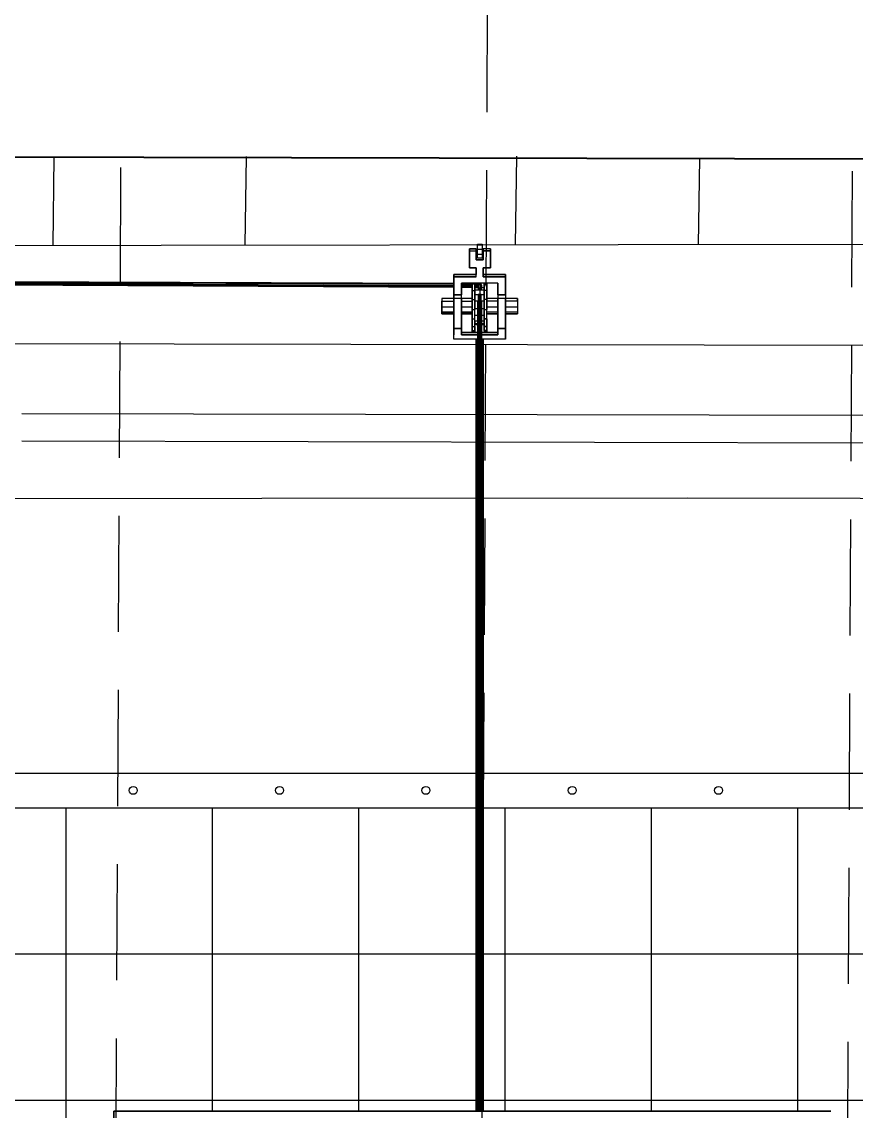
# Model space of a CAD drawing. Header units: millimetres. Extents: x -4997 to -4876, y -8737 to -8661.
# Drawn here: x -4930.66 to -4926.1, y -8698.34 to -8692.38 of the extents above; entities that cross this region are included whole.
import ezdxf

# ---------------------------------------------------------------- set-up
doc = ezdxf.new("R2010")
doc.units = ezdxf.units.MM
doc.header["$LTSCALE"] = 0.1
doc.linetypes.add('HIDDEN', pattern=[9.525, 6.35, -3.175])
for name, color, linetype in [('cobertura nova', 4, 'Continuous'), ('hachuras piso', 251, 'Continuous'), ('imagem', 7, 'Continuous'), ('layout cobertura', 251, 'Continuous'), ('visto', 9, 'Continuous')]:
    doc.layers.add(name, color=color, linetype=linetype)
doc.layers.add('coberturas', color=7, linetype='Continuous', lineweight=40)
picture_1 = doc.add_image_def('image1.jpg', size_in_pixel=(1920, 1080))

msp = doc.modelspace()

# ---------------------------------------------------------------- linework, layer by layer
at = {"layer": 'cobertura nova'}
for p, q in [((-4928.1669, -8693.5982), (-4928.1426, -8693.5982)), ((-4928.1669, -8693.6016), (-4928.1669, -8693.5982)), ((-4928.1426, -8693.5982), (-4928.1426, -8693.6016)), ((-4928.2108, -8693.6347), (-4928.2108, -8693.623)), ((-4928.2108, -8693.623), (-4928.1755, -8693.623)), ((-4928.1755, -8693.623), (-4928.2108, -8693.623)), ((-4928.2108, -8693.6712), (-4928.2108, -8693.623)), ((-4928.2108, -8693.623), (-4928.2108, -8693.6347)), ((-4928.2108, -8693.6829), (-4928.2108, -8693.6347)), ((-4928.2108, -8693.6347), (-4928.1755, -8693.6347)), ((-4928.2108, -8693.6347), (-4928.2108, -8693.6829)), ((-4928.1755, -8693.6347), (-4928.1755, -8693.623)), ((-4928.1755, -8693.6347), (-4928.1755, -8693.6829)), ((-4928.1755, -8693.6347), (-4928.1755, -8693.6712)), ((-4928.1755, -8693.6829), (-4928.1755, -8693.6347)), ((-4928.1669, -8693.6253), (-4928.1669, -8693.6016)), ((-4928.1669, -8693.6016), (-4928.1426, -8693.6016)), ((-4928.1669, -8693.6555), (-4928.1669, -8693.6253)), ((-4928.1669, -8693.6253), (-4928.1426, -8693.6253)), ((-4928.1669, -8693.6745), (-4928.1669, -8693.6555)), ((-4928.1426, -8693.6555), (-4928.1669, -8693.6555)), ((-4928.1426, -8693.6016), (-4928.1426, -8693.6253)), ((-4928.1426, -8693.6253), (-4928.1426, -8693.6555)), ((-4928.1426, -8693.6555), (-4928.1426, -8693.6745)), ((-4928.1359, -8693.6712), (-4928.1359, -8693.623)), ((-4928.1359, -8693.623), (-4928.1359, -8693.6347)), ((-4928.0967, -8693.623), (-4928.1359, -8693.623)), ((-4928.1359, -8693.6347), (-4928.1359, -8693.623)), ((-4928.1359, -8693.6829), (-4928.1359, -8693.6347)), ((-4928.1359, -8693.6347), (-4928.0967, -8693.6347)), ((-4928.1359, -8693.6347), (-4928.1359, -8693.6829)), ((-4928.0967, -8693.6347), (-4928.1359, -8693.6347)), ((-4928.0967, -8693.623), (-4928.0967, -8693.6347)), ((-4928.0967, -8693.6347), (-4928.0967, -8693.623)), ((-4928.0967, -8693.6347), (-4928.0967, -8693.6829)), ((-4928.0967, -8693.6829), (-4928.0967, -8693.6347)), ((-4928.2108, -8693.6712), (-4928.2108, -8693.6829)), ((-4928.2108, -8693.6829), (-4928.2108, -8693.6712)), ((-4928.2108, -8693.7284), (-4928.2108, -8693.6829)), ((-4928.2108, -8693.6829), (-4928.2108, -8693.7284)), ((-4928.1755, -8693.6712), (-4928.1669, -8693.6712)), ((-4928.1755, -8693.6712), (-4928.1755, -8693.6829)), ((-4928.1669, -8693.6712), (-4928.1755, -8693.6712)), ((-4928.1755, -8693.6829), (-4928.1755, -8693.6829)), ((-4928.1755, -8693.6829), (-4928.1359, -8693.6829)), ((-4928.1359, -8693.6829), (-4928.1755, -8693.6829)), ((-4928.1426, -8693.6745), (-4928.1669, -8693.6745)), ((-4928.1426, -8693.6712), (-4928.1359, -8693.6712)), ((-4928.1359, -8693.6712), (-4928.1426, -8693.6712)), ((-4928.1359, -8693.6712), (-4928.1359, -8693.6829)), ((-4928.0967, -8693.6829), (-4928.0967, -8693.7284)), ((-4928.0967, -8693.7167), (-4928.0967, -8693.6829)), ((-4928.0967, -8693.6829), (-4928.0967, -8693.7167)), ((-4928.0967, -8693.7284), (-4928.0967, -8693.6829)), ((-4928.2971, -8693.7642), (-4928.2971, -8693.776)), ((-4928.2971, -8693.776), (-4928.2971, -8693.7642)), ((-4928.2971, -8693.7642), (-4928.2553, -8693.7642)), ((-4928.2553, -8693.7644), (-4928.2971, -8693.7644)), ((-4928.2971, -8693.7761), (-4928.2971, -8693.776)), ((-4928.2971, -8693.776), (-4928.2971, -8693.8115)), ((-4928.2971, -8693.776), (-4928.2971, -8693.7761)), ((-4928.2553, -8693.776), (-4928.2971, -8693.776)), ((-4928.2971, -8693.8116), (-4928.2971, -8693.7761)), ((-4928.2971, -8693.7761), (-4928.2553, -8693.7761)), ((-4928.2553, -8693.7642), (-4928.1755, -8693.7642)), ((-4928.1755, -8693.7644), (-4928.2553, -8693.7644)), ((-4928.1755, -8693.776), (-4928.2553, -8693.776)), ((-4928.2553, -8693.7761), (-4928.1755, -8693.7761)), ((-4928.1755, -8693.7284), (-4928.2108, -8693.7284)), ((-4928.2108, -8693.7284), (-4928.1755, -8693.7284)), ((-4928.2108, -8693.7284), (-4928.2108, -8693.7284)), ((-4928.1755, -8693.7761), (-4928.1755, -8693.7284)), ((-4928.1755, -8693.7284), (-4928.1755, -8693.7644)), ((-4928.0967, -8693.7284), (-4928.1359, -8693.7284)), ((-4928.1359, -8693.7284), (-4928.1359, -8693.7761)), ((-4928.1359, -8693.7644), (-4928.1359, -8693.7284)), ((-4928.1359, -8693.776), (-4928.1359, -8693.7284)), ((-4928.1359, -8693.7284), (-4928.0967, -8693.7284)), ((-4928.1359, -8693.7642), (-4928.0562, -8693.7642)), ((-4928.0562, -8693.7644), (-4928.1359, -8693.7644)), ((-4928.0562, -8693.776), (-4928.1359, -8693.776)), ((-4928.1359, -8693.7761), (-4928.0562, -8693.7761)), ((-4928.0967, -8693.7284), (-4928.0967, -8693.7284)), ((-4928.0967, -8693.7284), (-4928.0967, -8693.7284)), ((-4928.0562, -8693.7642), (-4928.0143, -8693.7642)), ((-4928.0143, -8693.7644), (-4928.0562, -8693.7644)), ((-4928.0143, -8693.776), (-4928.0562, -8693.776)), ((-4928.0562, -8693.7761), (-4928.0143, -8693.7761)), ((-4928.0143, -8693.776), (-4928.0143, -8693.7642)), ((-4928.0143, -8693.7642), (-4928.0143, -8693.776)), ((-4928.0143, -8693.7999), (-4928.0143, -8693.776)), ((-4928.0143, -8693.8115), (-4928.0143, -8693.776)), ((-4928.0143, -8693.776), (-4928.0143, -8693.7761)), ((-4928.0143, -8693.7761), (-4928.0143, -8693.8116)), ((-4932.0077, -8693.7954), (-4928.2971, -8693.8138)), ((-4928.2971, -8693.8139), (-4932.0077, -8693.7982)), ((-4932.0077, -8693.7984), (-4928.2971, -8693.8166)), ((-4928.2971, -8693.8169), (-4932.0077, -8693.805)), ((-4932.0077, -8693.8055), (-4928.2971, -8693.8235)), ((-4932.0077, -8693.8121), (-4928.2971, -8693.8238)), ((-4932.0077, -8693.8125), (-4928.2971, -8693.8304)), ((-4932.0077, -8693.8152), (-4928.2971, -8693.8305)), ((-4932.0077, -8693.8154), (-4928.2971, -8693.8332)), ((-4928.2971, -8693.8116), (-4928.2971, -8693.7997)), ((-4928.2971, -8693.8115), (-4928.2971, -8693.875)), ((-4928.2971, -8693.8751), (-4928.2971, -8693.8116)), ((-4928.2971, -8693.8116), (-4928.2971, -8693.8633)), ((-4928.2553, -8693.875), (-4928.2553, -8693.8115)), ((-4928.1755, -8693.8116), (-4928.2553, -8693.8116)), ((-4928.2553, -8693.8116), (-4928.2553, -8693.8751)), ((-4928.2553, -8693.8633), (-4928.2553, -8693.8116)), ((-4928.1959, -8693.8143), (-4928.2553, -8693.814)), ((-4928.2553, -8693.814), (-4928.1959, -8693.8143)), ((-4928.2553, -8693.8168), (-4928.1959, -8693.8171)), ((-4928.1959, -8693.8172), (-4928.2553, -8693.817)), ((-4928.2553, -8693.8237), (-4928.1959, -8693.824)), ((-4928.2553, -8693.8239), (-4928.1959, -8693.8241)), ((-4928.2553, -8693.8306), (-4928.1959, -8693.8309)), ((-4928.2553, -8693.8307), (-4928.1959, -8693.8309)), ((-4928.2553, -8693.8334), (-4928.1959, -8693.8337)), ((-4928.1959, -8693.8161), (-4928.1959, -8693.8116)), ((-4928.1959, -8693.8143), (-4928.1959, -8693.8116)), ((-4928.1959, -8693.8116), (-4928.1959, -8693.8161)), ((-4928.1815, -8693.8161), (-4928.1959, -8693.8161)), ((-4928.1959, -8693.8508), (-4928.1959, -8693.8161)), ((-4928.1959, -8693.8161), (-4928.1959, -8693.8508)), ((-4928.1815, -8693.8161), (-4928.1815, -8693.8116)), ((-4928.1815, -8693.8116), (-4928.1815, -8693.8161)), ((-4928.1556, -8693.8145), (-4928.1815, -8693.8143)), ((-4928.1815, -8693.8143), (-4928.1556, -8693.8145)), ((-4928.1815, -8693.8508), (-4928.1815, -8693.8161)), ((-4928.1815, -8693.8161), (-4928.1815, -8693.8508)), ((-4928.1636, -8693.8173), (-4928.1815, -8693.8172)), ((-4928.1815, -8693.8172), (-4928.1636, -8693.8173)), ((-4928.1815, -8693.8241), (-4928.1669, -8693.8242)), ((-4928.1815, -8693.8241), (-4928.1669, -8693.8242)), ((-4928.1815, -8693.8309), (-4928.1669, -8693.831)), ((-4928.1815, -8693.831), (-4928.1669, -8693.831)), ((-4928.1815, -8693.8337), (-4928.1669, -8693.8338)), ((-4928.1669, -8693.8362), (-4928.1815, -8693.8362)), ((-4928.1359, -8693.8116), (-4928.1755, -8693.8116)), ((-4928.1636, -8693.8173), (-4928.1669, -8693.8242)), ((-4928.1669, -8693.8242), (-4928.1669, -8693.8362)), ((-4928.1556, -8693.8145), (-4928.1636, -8693.8173)), ((-4928.1588, -8693.8497), (-4928.1636, -8693.8173)), ((-4928.1636, -8693.8173), (-4928.1636, -8693.8497)), ((-4928.1509, -8693.8497), (-4928.1556, -8693.8145)), ((-4928.1556, -8693.8145), (-4928.1556, -8693.8709)), ((-4928.1477, -8693.8173), (-4928.1556, -8693.8145)), ((-4928.1477, -8693.8497), (-4928.1477, -8693.8173)), ((-4928.146, -8693.8497), (-4928.1477, -8693.8173)), ((-4928.1444, -8693.8242), (-4928.1477, -8693.8173)), ((-4928.1444, -8693.8362), (-4928.1444, -8693.8242)), ((-4928.1304, -8693.8362), (-4928.1444, -8693.8362)), ((-4928.0562, -8693.8116), (-4928.1359, -8693.8116)), ((-4928.1304, -8693.8161), (-4928.1304, -8693.8116)), ((-4928.1304, -8693.8257), (-4928.1304, -8693.8116)), ((-4928.1304, -8693.8116), (-4928.1304, -8693.8161)), ((-4928.1159, -8693.8161), (-4928.1304, -8693.8161)), ((-4928.1304, -8693.8161), (-4928.1159, -8693.8161)), ((-4928.1304, -8693.8508), (-4928.1304, -8693.8161)), ((-4928.1304, -8693.8161), (-4928.1304, -8693.8508)), ((-4928.1304, -8693.8362), (-4928.1304, -8693.8257)), ((-4928.1159, -8693.8116), (-4928.1159, -8693.8161)), ((-4928.1159, -8693.8257), (-4928.1159, -8693.8116)), ((-4928.1159, -8693.8161), (-4928.1159, -8693.8116)), ((-4928.1159, -8693.8161), (-4928.1159, -8693.8161)), ((-4928.1159, -8693.8161), (-4928.1159, -8693.8508)), ((-4928.1159, -8693.8508), (-4928.1159, -8693.8161)), ((-4928.0562, -8693.8115), (-4928.0562, -8693.875)), ((-4928.0562, -8693.8751), (-4928.0562, -8693.8116)), ((-4928.0562, -8693.8116), (-4928.0562, -8693.8633)), ((-4928.0562, -8693.8632), (-4928.0562, -8693.8116)), ((-4928.0143, -8693.8633), (-4928.0143, -8693.7999)), ((-4928.0143, -8693.875), (-4928.0143, -8693.8115)), ((-4928.0143, -8693.8116), (-4928.0143, -8693.8751)), ((-4928.0143, -8693.8116), (-4928.0143, -8693.8632)), ((-4928.3626, -8693.8944), (-4928.3626, -8693.9106)), ((-4928.2971, -8693.8944), (-4928.3626, -8693.8944)), ((-4928.2971, -8693.893), (-4928.2971, -8693.875)), ((-4928.2971, -8693.875), (-4928.2553, -8693.875)), ((-4928.2971, -8693.8751), (-4928.2971, -8693.893)), ((-4928.2553, -8693.8751), (-4928.2971, -8693.8751)), ((-4928.2971, -8693.893), (-4928.2971, -8694.0149)), ((-4928.2971, -8693.893), (-4928.2553, -8693.893)), ((-4928.2971, -8694.0149), (-4928.2971, -8693.893)), ((-4928.2553, -8693.8944), (-4928.2553, -8693.8464)), ((-4928.2553, -8693.8464), (-4928.2553, -8693.8464)), ((-4928.2553, -8693.8464), (-4928.2553, -8693.8589)), ((-4928.2553, -8693.893), (-4928.2553, -8693.8751)), ((-4928.2553, -8693.893), (-4928.2553, -8693.8944)), ((-4928.2553, -8694.0149), (-4928.2553, -8693.893)), ((-4928.2553, -8693.893), (-4928.2553, -8694.0149)), ((-4928.1959, -8693.8944), (-4928.2553, -8693.8944)), ((-4928.1959, -8693.8508), (-4928.1815, -8693.8508)), ((-4928.1959, -8693.9002), (-4928.1959, -8693.8508)), ((-4928.1959, -8693.8508), (-4928.1959, -8693.9002)), ((-4928.1959, -8693.8677), (-4928.1959, -8693.9106)), ((-4928.1959, -8693.8944), (-4928.1959, -8693.9106)), ((-4928.1304, -8693.8497), (-4928.1815, -8693.8497)), ((-4928.1815, -8693.9002), (-4928.1815, -8693.8508)), ((-4928.1815, -8693.8508), (-4928.1815, -8693.9002)), ((-4928.1556, -8693.8747), (-4928.1815, -8693.8747)), ((-4928.1556, -8693.8709), (-4928.1636, -8693.8735)), ((-4928.1636, -8693.8747), (-4928.1565, -8698.3393)), ((-4928.1636, -8693.8747), (-4928.1636, -8698.3393)), ((-4928.1556, -8693.8709), (-4928.1486, -8698.3393)), ((-4928.1477, -8693.8735), (-4928.1556, -8693.8709)), ((-4928.1556, -8698.3393), (-4928.1556, -8693.8709)), ((-4928.1304, -8693.8747), (-4928.1556, -8693.8747)), ((-4928.1477, -8698.3393), (-4928.1477, -8693.8747)), ((-4928.1447, -8698.3393), (-4928.1477, -8693.8747)), ((-4928.1159, -8693.8508), (-4928.1304, -8693.8508)), ((-4928.1304, -8693.9002), (-4928.1304, -8693.8508)), ((-4928.1304, -8693.8508), (-4928.1304, -8693.9002)), ((-4928.1304, -8693.8747), (-4928.1304, -8693.9104)), ((-4928.1304, -8693.8869), (-4928.1304, -8693.8869)), ((-4928.1304, -8693.9239), (-4928.1304, -8693.8869)), ((-4928.1159, -8693.8508), (-4928.1159, -8693.9002)), ((-4928.1159, -8693.9002), (-4928.1159, -8693.8508)), ((-4928.0562, -8693.8944), (-4928.1159, -8693.8944)), ((-4928.0562, -8693.8464), (-4928.0562, -8693.8632)), ((-4928.0562, -8693.8464), (-4928.0562, -8693.8464)), ((-4928.0562, -8693.875), (-4928.0562, -8693.8632)), ((-4928.0562, -8693.875), (-4928.0562, -8693.893)), ((-4928.0562, -8693.875), (-4928.0143, -8693.875)), ((-4928.0143, -8693.8751), (-4928.0562, -8693.8751)), ((-4928.0562, -8693.8751), (-4928.0562, -8693.8944)), ((-4928.0562, -8694.0149), (-4928.0562, -8693.893)), ((-4928.0562, -8693.893), (-4928.0143, -8693.893)), ((-4928.0562, -8693.893), (-4928.0562, -8694.0149)), ((-4928.0143, -8693.8751), (-4928.0143, -8693.893)), ((-4928.0143, -8693.893), (-4928.0143, -8694.0149)), ((-4928.0143, -8693.893), (-4928.0143, -8693.8944)), ((-4928.0143, -8694.0149), (-4928.0143, -8693.893)), ((-4927.9489, -8693.8944), (-4928.0143, -8693.8944)), ((-4927.9489, -8693.8944), (-4927.9489, -8693.9106)), ((-4927.9489, -8693.9106), (-4927.9489, -8693.8944)), ((-4928.3626, -8693.9029), (-4928.3626, -8693.9313)), ((-4928.3626, -8693.9106), (-4928.3626, -8693.9421)), ((-4928.3626, -8693.9106), (-4928.2971, -8693.9106)), ((-4928.3626, -8693.9421), (-4928.3626, -8693.9106)), ((-4928.3626, -8693.9313), (-4928.3626, -8693.9313)), ((-4928.3626, -8693.9313), (-4928.3626, -8693.9421)), ((-4928.3626, -8693.9421), (-4928.3626, -8693.9705)), ((-4928.2971, -8693.9421), (-4928.3626, -8693.9421)), ((-4928.3626, -8693.9705), (-4928.3626, -8693.9421)), ((-4928.2553, -8693.9106), (-4928.1959, -8693.9106)), ((-4928.1959, -8693.9421), (-4928.2553, -8693.9421)), ((-4928.1959, -8693.9002), (-4928.1815, -8693.9002)), ((-4928.1959, -8693.9545), (-4928.1959, -8693.9002)), ((-4928.1959, -8693.9002), (-4928.1959, -8693.9545)), ((-4928.1959, -8693.9106), (-4928.1959, -8693.9421)), ((-4928.1959, -8693.919), (-4928.1959, -8693.919)), ((-4928.1959, -8693.9421), (-4928.1959, -8693.9545)), ((-4928.1959, -8693.9545), (-4928.1815, -8693.9545)), ((-4928.1959, -8694.0057), (-4928.1959, -8693.9545)), ((-4928.1959, -8693.9545), (-4928.1959, -8694.0057)), ((-4928.1815, -8693.9545), (-4928.1815, -8693.9002)), ((-4928.1815, -8693.9002), (-4928.1815, -8693.9545)), ((-4928.1636, -8693.9104), (-4928.1815, -8693.9104)), ((-4928.1815, -8693.9495), (-4928.1815, -8693.9104)), ((-4928.1815, -8693.919), (-4928.1815, -8693.919)), ((-4928.1815, -8693.9495), (-4928.1669, -8693.9495)), ((-4928.1815, -8694.0057), (-4928.1815, -8693.9545)), ((-4928.1669, -8693.9104), (-4928.1669, -8698.3393)), ((-4928.1668, -8693.9104), (-4928.1639, -8698.3393)), ((-4928.1304, -8693.9104), (-4928.1476, -8693.9104)), ((-4928.1444, -8698.3393), (-4928.1444, -8693.9104)), ((-4928.1444, -8693.9495), (-4928.1304, -8693.9495)), ((-4928.1159, -8693.9002), (-4928.1304, -8693.9002)), ((-4928.1304, -8693.9545), (-4928.1304, -8693.9002)), ((-4928.1304, -8693.9002), (-4928.1304, -8693.9545)), ((-4928.1304, -8693.9104), (-4928.1304, -8693.9495)), ((-4928.1304, -8693.919), (-4928.1304, -8693.919)), ((-4928.1304, -8693.9545), (-4928.1159, -8693.9545)), ((-4928.1304, -8694.0057), (-4928.1304, -8693.9545)), ((-4928.1304, -8693.9545), (-4928.1304, -8694.0057)), ((-4928.1159, -8693.9002), (-4928.1159, -8693.9545)), ((-4928.1159, -8693.9545), (-4928.1159, -8693.9002)), ((-4928.0562, -8693.9106), (-4928.1159, -8693.9106)), ((-4928.0562, -8693.9421), (-4928.1159, -8693.9421)), ((-4928.1159, -8694.0057), (-4928.1159, -8693.9545)), ((-4928.1159, -8693.9545), (-4928.1159, -8693.9545)), ((-4927.9489, -8693.9106), (-4928.0143, -8693.9106)), ((-4927.9489, -8693.9421), (-4928.0143, -8693.9421)), ((-4927.9489, -8693.9106), (-4927.9489, -8693.9421)), ((-4927.9489, -8693.9421), (-4927.9489, -8693.9705)), ((-4928.3626, -8693.9705), (-4928.3626, -8693.9791)), ((-4928.2971, -8693.9705), (-4928.3626, -8693.9705)), ((-4928.3626, -8693.9705), (-4928.2971, -8693.9705)), ((-4928.3626, -8693.9791), (-4928.3626, -8693.9705)), ((-4928.3626, -8693.9791), (-4928.3626, -8693.9791)), ((-4928.3626, -8693.9791), (-4928.2971, -8693.9791)), ((-4928.2971, -8693.9791), (-4928.3626, -8693.9791)), ((-4928.2971, -8694.0122), (-4928.2971, -8694.0128)), ((-4928.2971, -8694.0128), (-4928.2971, -8694.0149)), ((-4928.2971, -8694.0149), (-4928.2971, -8694.0593)), ((-4928.2971, -8694.0593), (-4928.2971, -8694.0149)), ((-4928.1959, -8693.9705), (-4928.2553, -8693.9705)), ((-4928.2553, -8693.9705), (-4928.1959, -8693.9705)), ((-4928.2553, -8693.9791), (-4928.1959, -8693.9791)), ((-4928.2553, -8694.0128), (-4928.2553, -8693.9791)), ((-4928.2553, -8693.9791), (-4928.2553, -8694.0128)), ((-4928.1959, -8693.9791), (-4928.2553, -8693.9791)), ((-4928.2553, -8694.0128), (-4928.2553, -8694.0296)), ((-4928.2553, -8694.0593), (-4928.2553, -8694.0149)), ((-4928.2553, -8694.0149), (-4928.2553, -8694.0593)), ((-4928.2553, -8694.0296), (-4928.2553, -8694.0149)), ((-4928.1959, -8693.9705), (-4928.1959, -8693.9791)), ((-4928.1959, -8694.0057), (-4928.1815, -8694.0057)), ((-4928.1959, -8694.0477), (-4928.1959, -8694.0057)), ((-4928.1959, -8694.0057), (-4928.1959, -8694.0477)), ((-4928.1815, -8693.9865), (-4928.1669, -8693.9865)), ((-4928.1815, -8694.0477), (-4928.1815, -8694.0057)), ((-4928.1444, -8693.9865), (-4928.1304, -8693.9865)), ((-4928.1159, -8694.0057), (-4928.1304, -8694.0057)), ((-4928.1304, -8694.0057), (-4928.1304, -8694.0477)), ((-4928.1304, -8694.0057), (-4928.1159, -8694.0057)), ((-4928.1304, -8694.0477), (-4928.1304, -8694.0057)), ((-4928.0562, -8693.9705), (-4928.1159, -8693.9705)), ((-4928.1159, -8693.9791), (-4928.1159, -8693.9705)), ((-4928.0562, -8693.9791), (-4928.1159, -8693.9791)), ((-4928.1159, -8693.9791), (-4928.0562, -8693.9791)), ((-4928.1159, -8694.0057), (-4928.1159, -8694.0226)), ((-4928.1159, -8694.0477), (-4928.1159, -8694.0057)), ((-4928.1159, -8694.0057), (-4928.1159, -8694.0057)), ((-4928.1159, -8694.0226), (-4928.1159, -8694.0057)), ((-4928.1159, -8694.0057), (-4928.1159, -8694.0477)), ((-4928.0562, -8693.9791), (-4928.0562, -8694.0128)), ((-4928.0562, -8694.0593), (-4928.0562, -8694.0149)), ((-4928.0562, -8694.0149), (-4928.0562, -8694.0593)), ((-4927.9489, -8693.9705), (-4928.0143, -8693.9705)), ((-4927.9489, -8693.9791), (-4928.0143, -8693.9791)), ((-4928.0143, -8693.9791), (-4927.9489, -8693.9791)), ((-4928.0143, -8693.9791), (-4928.0143, -8694.0128)), ((-4928.0143, -8694.0128), (-4928.0143, -8694.0296)), ((-4928.0143, -8694.0296), (-4928.0143, -8694.0149)), ((-4928.0143, -8694.0149), (-4928.0143, -8694.0593)), ((-4928.0143, -8694.0593), (-4928.0143, -8694.0149)), ((-4927.9489, -8693.9705), (-4927.9489, -8693.9791)), ((-4928.2971, -8694.0935), (-4928.2971, -8694.0413)), ((-4928.2971, -8694.0593), (-4928.2971, -8694.0935)), ((-4928.2553, -8694.0593), (-4928.2971, -8694.0593)), ((-4928.2971, -8694.0593), (-4928.2553, -8694.0593)), ((-4928.2553, -8694.0296), (-4928.2553, -8694.0817)), ((-4928.2553, -8694.0935), (-4928.2553, -8694.0413)), ((-4928.2553, -8694.0413), (-4928.2553, -8694.0593)), ((-4928.2553, -8694.0593), (-4928.2553, -8694.0935)), ((-4928.1959, -8694.0477), (-4928.1815, -8694.0477)), ((-4928.1959, -8694.0708), (-4928.1959, -8694.0477)), ((-4928.1959, -8694.0477), (-4928.1959, -8694.0708)), ((-4928.1959, -8694.0708), (-4928.1815, -8694.0708)), ((-4928.1959, -8694.0759), (-4928.1959, -8694.0708)), ((-4928.1959, -8694.0708), (-4928.1959, -8694.0759)), ((-4928.1959, -8694.0759), (-4928.1815, -8694.0759)), ((-4928.1815, -8694.0168), (-4928.1669, -8694.0168)), ((-4928.1815, -8694.0335), (-4928.1815, -8694.0168)), ((-4928.1815, -8694.0168), (-4928.1815, -8694.0335)), ((-4928.1669, -8694.0335), (-4928.1815, -8694.0335)), ((-4928.1815, -8694.0335), (-4928.1815, -8694.0372)), ((-4928.1815, -8694.0335), (-4928.1669, -8694.0335)), ((-4928.1815, -8694.0372), (-4928.1815, -8694.0335)), ((-4928.1815, -8694.0372), (-4928.1669, -8694.0372)), ((-4928.1669, -8694.0372), (-4928.1815, -8694.0372)), ((-4928.1815, -8694.0477), (-4928.1815, -8694.0708)), ((-4928.1815, -8694.0708), (-4928.1815, -8694.0477)), ((-4928.1815, -8694.0477), (-4928.1815, -8694.0573)), ((-4928.1815, -8694.0573), (-4928.1815, -8694.0759)), ((-4928.1815, -8694.0708), (-4928.1815, -8694.0759)), ((-4928.1815, -8694.0759), (-4928.1815, -8694.0708)), ((-4928.1444, -8694.0168), (-4928.1304, -8694.0168)), ((-4928.1304, -8694.0335), (-4928.1444, -8694.0335)), ((-4928.1444, -8694.0335), (-4928.1304, -8694.0335)), ((-4928.1444, -8694.0372), (-4928.1304, -8694.0372)), ((-4928.1304, -8694.0372), (-4928.1444, -8694.0372)), ((-4928.1304, -8694.0242), (-4928.1304, -8694.0335)), ((-4928.1304, -8694.0372), (-4928.1304, -8694.0335)), ((-4928.1304, -8694.0335), (-4928.1304, -8694.0372)), ((-4928.1304, -8694.0372), (-4928.1304, -8694.0477)), ((-4928.1304, -8694.0477), (-4928.1304, -8694.0708)), ((-4928.1304, -8694.0477), (-4928.1159, -8694.0477)), ((-4928.1304, -8694.0708), (-4928.1304, -8694.0477)), ((-4928.1159, -8694.0477), (-4928.1304, -8694.0477)), ((-4928.1304, -8694.0708), (-4928.1304, -8694.0759)), ((-4928.1304, -8694.0708), (-4928.1159, -8694.0708)), ((-4928.1159, -8694.0708), (-4928.1304, -8694.0708)), ((-4928.1304, -8694.0759), (-4928.1159, -8694.0759)), ((-4928.1159, -8694.0226), (-4928.1159, -8694.0573)), ((-4928.1159, -8694.0226), (-4928.1159, -8694.0226)), ((-4928.1159, -8694.0573), (-4928.1159, -8694.0226)), ((-4928.1159, -8694.0708), (-4928.1159, -8694.0477)), ((-4928.1159, -8694.0477), (-4928.1159, -8694.0708)), ((-4928.1159, -8694.0573), (-4928.1159, -8694.0759)), ((-4928.1159, -8694.0759), (-4928.1159, -8694.0708)), ((-4928.1159, -8694.0708), (-4928.1159, -8694.0759)), ((-4928.0562, -8694.0935), (-4928.0562, -8694.0593)), ((-4928.0562, -8694.0593), (-4928.0143, -8694.0593)), ((-4928.0143, -8694.0593), (-4928.0562, -8694.0593)), ((-4928.0562, -8694.0593), (-4928.0562, -8694.0935)), ((-4928.0143, -8694.0817), (-4928.0143, -8694.0296)), ((-4928.0143, -8694.0296), (-4928.0143, -8694.0296)), ((-4928.0143, -8694.0296), (-4928.0143, -8694.0817)), ((-4928.0143, -8694.0935), (-4928.0143, -8694.0413)), ((-4928.0143, -8694.0413), (-4928.0143, -8694.0593)), ((-4928.0143, -8694.0593), (-4928.0143, -8694.0935)), ((-4928.2971, -8694.1182), (-4928.2971, -8694.0935)), ((-4928.2553, -8694.1182), (-4928.2971, -8694.1182)), ((-4928.1755, -8694.0817), (-4928.2553, -8694.0817)), ((-4928.2553, -8694.0817), (-4928.2553, -8694.0935)), ((-4928.2553, -8694.0817), (-4928.1755, -8694.0817)), ((-4928.2553, -8694.0935), (-4928.1755, -8694.0935)), ((-4928.1755, -8694.0935), (-4928.2553, -8694.0935)), ((-4928.1755, -8694.1182), (-4928.2553, -8694.1182)), ((-4928.1669, -8694.0817), (-4928.1755, -8694.0817)), ((-4928.1755, -8694.0817), (-4928.1669, -8694.0817)), ((-4928.1755, -8694.0935), (-4928.1669, -8694.0935)), ((-4928.1669, -8694.0935), (-4928.1755, -8694.0935)), ((-4928.1669, -8694.1182), (-4928.1755, -8694.1182)), ((-4928.1755, -8698.3006), (-4928.1755, -8694.1182)), ((-4928.1755, -8698.3006), (-4928.1755, -8694.1182)), ((-4928.1755, -8694.1182), (-4928.1755, -8698.3006)), ((-4928.136, -8694.0817), (-4928.1444, -8694.0817)), ((-4928.1444, -8694.0817), (-4928.136, -8694.0817)), ((-4928.1444, -8694.0935), (-4928.136, -8694.0935)), ((-4928.136, -8694.0935), (-4928.1444, -8694.0935)), ((-4928.136, -8694.1182), (-4928.1444, -8694.1182)), ((-4928.0562, -8694.0817), (-4928.136, -8694.0817)), ((-4928.136, -8694.0817), (-4928.0562, -8694.0817)), ((-4928.136, -8694.0935), (-4928.0562, -8694.0935)), ((-4928.0562, -8694.0935), (-4928.136, -8694.0935)), ((-4928.0562, -8694.1182), (-4928.136, -8694.1182)), ((-4928.136, -8698.3006), (-4928.136, -8694.1182)), ((-4928.136, -8698.3006), (-4928.136, -8694.1182)), ((-4928.136, -8694.1182), (-4928.136, -8698.3006)), ((-4928.0562, -8694.0817), (-4928.0562, -8694.0935)), ((-4928.0143, -8694.1182), (-4928.0562, -8694.1182)), ((-4928.0143, -8694.0817), (-4928.0143, -8694.1175)), ((-4928.0143, -8694.0935), (-4928.0143, -8694.1182)), ((-4928.0143, -8694.1175), (-4928.0143, -8694.0935)), ((-4928.1755, -8698.3006), (-4928.1755, -8698.3006)), ((-4928.1755, -8698.3393), (-4928.1755, -8698.3006)), ((-4928.1755, -8698.3393), (-4928.1755, -8698.3006)), ((-4928.1755, -8698.3006), (-4928.1755, -8698.3393)), ((-4928.136, -8698.3393), (-4928.136, -8698.3006)), ((-4928.136, -8698.3393), (-4928.136, -8698.3006)), ((-4928.136, -8698.3006), (-4928.136, -8698.3393)), ((-4930.1558, -8698.3565), (-4930.1558, -8698.3392)), ((-4930.1558, -8698.3392), (-4930.1558, -8698.4857)), ((-4930.1557, -8698.4857), (-4930.1557, -8698.3392)), ((-4930.1557, -8698.3392), (-4930.0757, -8698.3392)), ((-4930.0757, -8698.3393), (-4930.1557, -8698.3393)), ((-4930.0757, -8698.3392), (-4926.2357, -8698.3393)), ((-4926.2357, -8698.3393), (-4930.0757, -8698.3393))]:
    msp.add_line(p, q, dxfattribs=at)
at = {"layer": 'coberturas'}
msp.add_line((-4934.0004, -8693.1132), (-4922.2992, -8693.1388), dxfattribs=at)
at = {"layer": 'hachuras piso'}
for p, q in [((-4930.4166, -8699.7103), (-4930.4166, -8696.6802)), ((-4929.6166, -8698.3392), (-4929.6166, -8696.6802)), ((-4928.8166, -8698.3392), (-4928.8166, -8696.6802)), ((-4928.0166, -8698.3393), (-4928.0166, -8696.6802)), ((-4927.2166, -8698.3393), (-4927.2166, -8696.6802)), ((-4926.4166, -8698.3393), (-4926.4166, -8696.6802)), ((-4922.2992, -8697.4802), (-4933.6166, -8697.4802)), ((-4922.2992, -8698.2802), (-4933.6166, -8698.2802))]:
    msp.add_line(p, q, dxfattribs=at)
at = {"layer": 'layout cobertura', "linetype": 'HIDDEN'}
for p, q in [((-4928.3312, -8736.6906), (-4928.0049, -8670.4305)), ((-4930.1952, -8709.0532), (-4930.1164, -8693.0534)), ((-4926.1952, -8709.0729), (-4926.1164, -8693.0731))]:
    msp.add_line(p, q, dxfattribs=at)
at = {"layer": 'visto'}
for p, q in [((-4930.4882, -8693.6059), (-4930.4815, -8693.1209)), ((-4929.4381, -8693.6045), (-4929.4314, -8693.1195)), ((-4927.9594, -8693.6024), (-4927.9527, -8693.1174)), ((-4926.9593, -8693.601), (-4926.9527, -8693.1286)), ((-4924.8879, -8693.5981), (-4927.3979, -8693.6016)), ((-4929.8979, -8693.6051), (-4933.4079, -8693.61)), ((-4927.3979, -8693.6016), (-4929.8979, -8693.6051))]:
    msp.add_line(p, q, dxfattribs=at)
for p, q in [((-4922.2992, -8694.1588), (-4933.41, -8694.1373)), ((-4922.2992, -8694.5434), (-4930.6589, -8694.5256)), ((-4922.2992, -8694.6934), (-4930.6592, -8694.6756))]:
    msp.add_line(p, q, dxfattribs=at).dxf.unprotected_set("ltscale", 0)
for points in [[(-4922.2992, -8694.9957), (-4927.0194, -8694.9866), (-4934.0004, -8694.9933)], [(-4933.6166, -8699.7103), (-4933.6166, -8696.6802), (-4922.2992, -8696.6802)]]:
    msp.add_lwpolyline(points, dxfattribs=at)
at = {"layer": 'visto', "flags": 128}
msp.add_lwpolyline([(-4922.2992, -8696.4933), (-4933.617, -8696.4933), (-4933.617, -8699.7103)], dxfattribs=at)
at = {"layer": 'visto'}
for centre in [(-4930.0499, -8696.5847), (-4930.0499, -8696.5847), (-4929.2499, -8696.5847), (-4929.2499, -8696.5847), (-4928.4499, -8696.5847), (-4928.4499, -8696.5847), (-4927.6499, -8696.5847), (-4927.6499, -8696.5847), (-4926.8499, -8696.5847), (-4926.8499, -8696.5847)]:
    msp.add_circle(centre, 0.0218, dxfattribs=at)

# ---------------------------------------------------------------- pictures from other files: only their frames are drawn
at = {"layer": 'imagem'}
image = msp.add_image(picture_1, insert=(-4995.0367, -8736.0525), size_in_units=(116.4021, 65.4762), dxfattribs=at)
image.dxf.flags = 7

doc.saveas('drawing.dxf')
